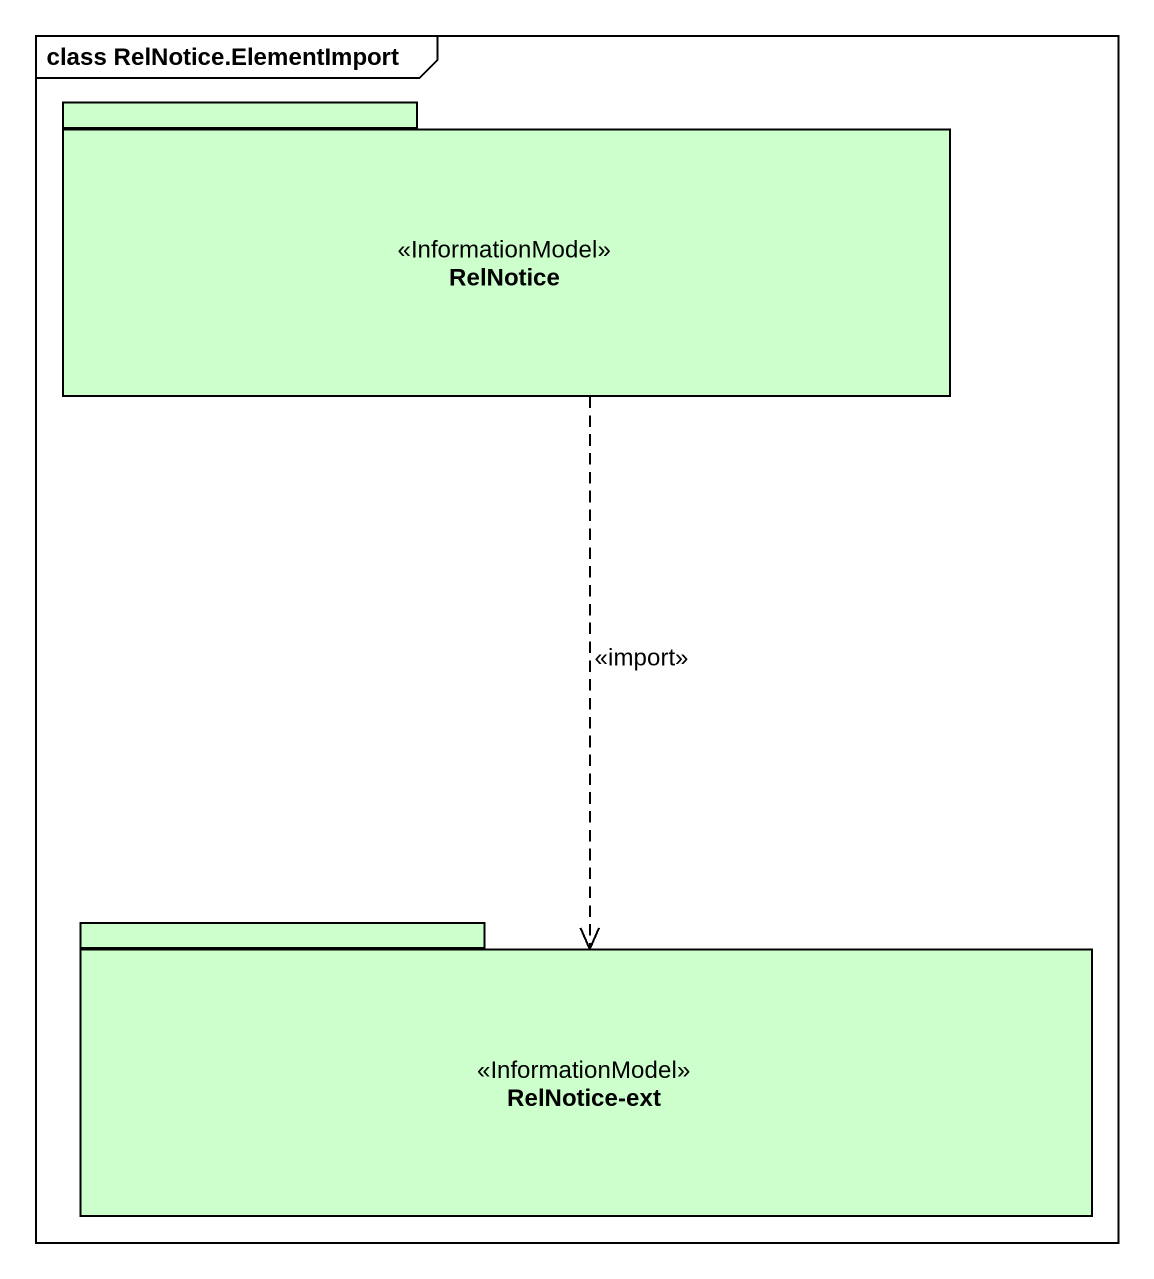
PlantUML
@startuml
mainframe class RelNotice.ElementImport
package RelNotice <<InformationModel>> #CCFFCC {
}
package "RelNotice-ext" as RelNotice_ext <<InformationModel>> #CCFFCC {
}
RelNotice ..> RelNotice_ext : <<import>>
@enduml
